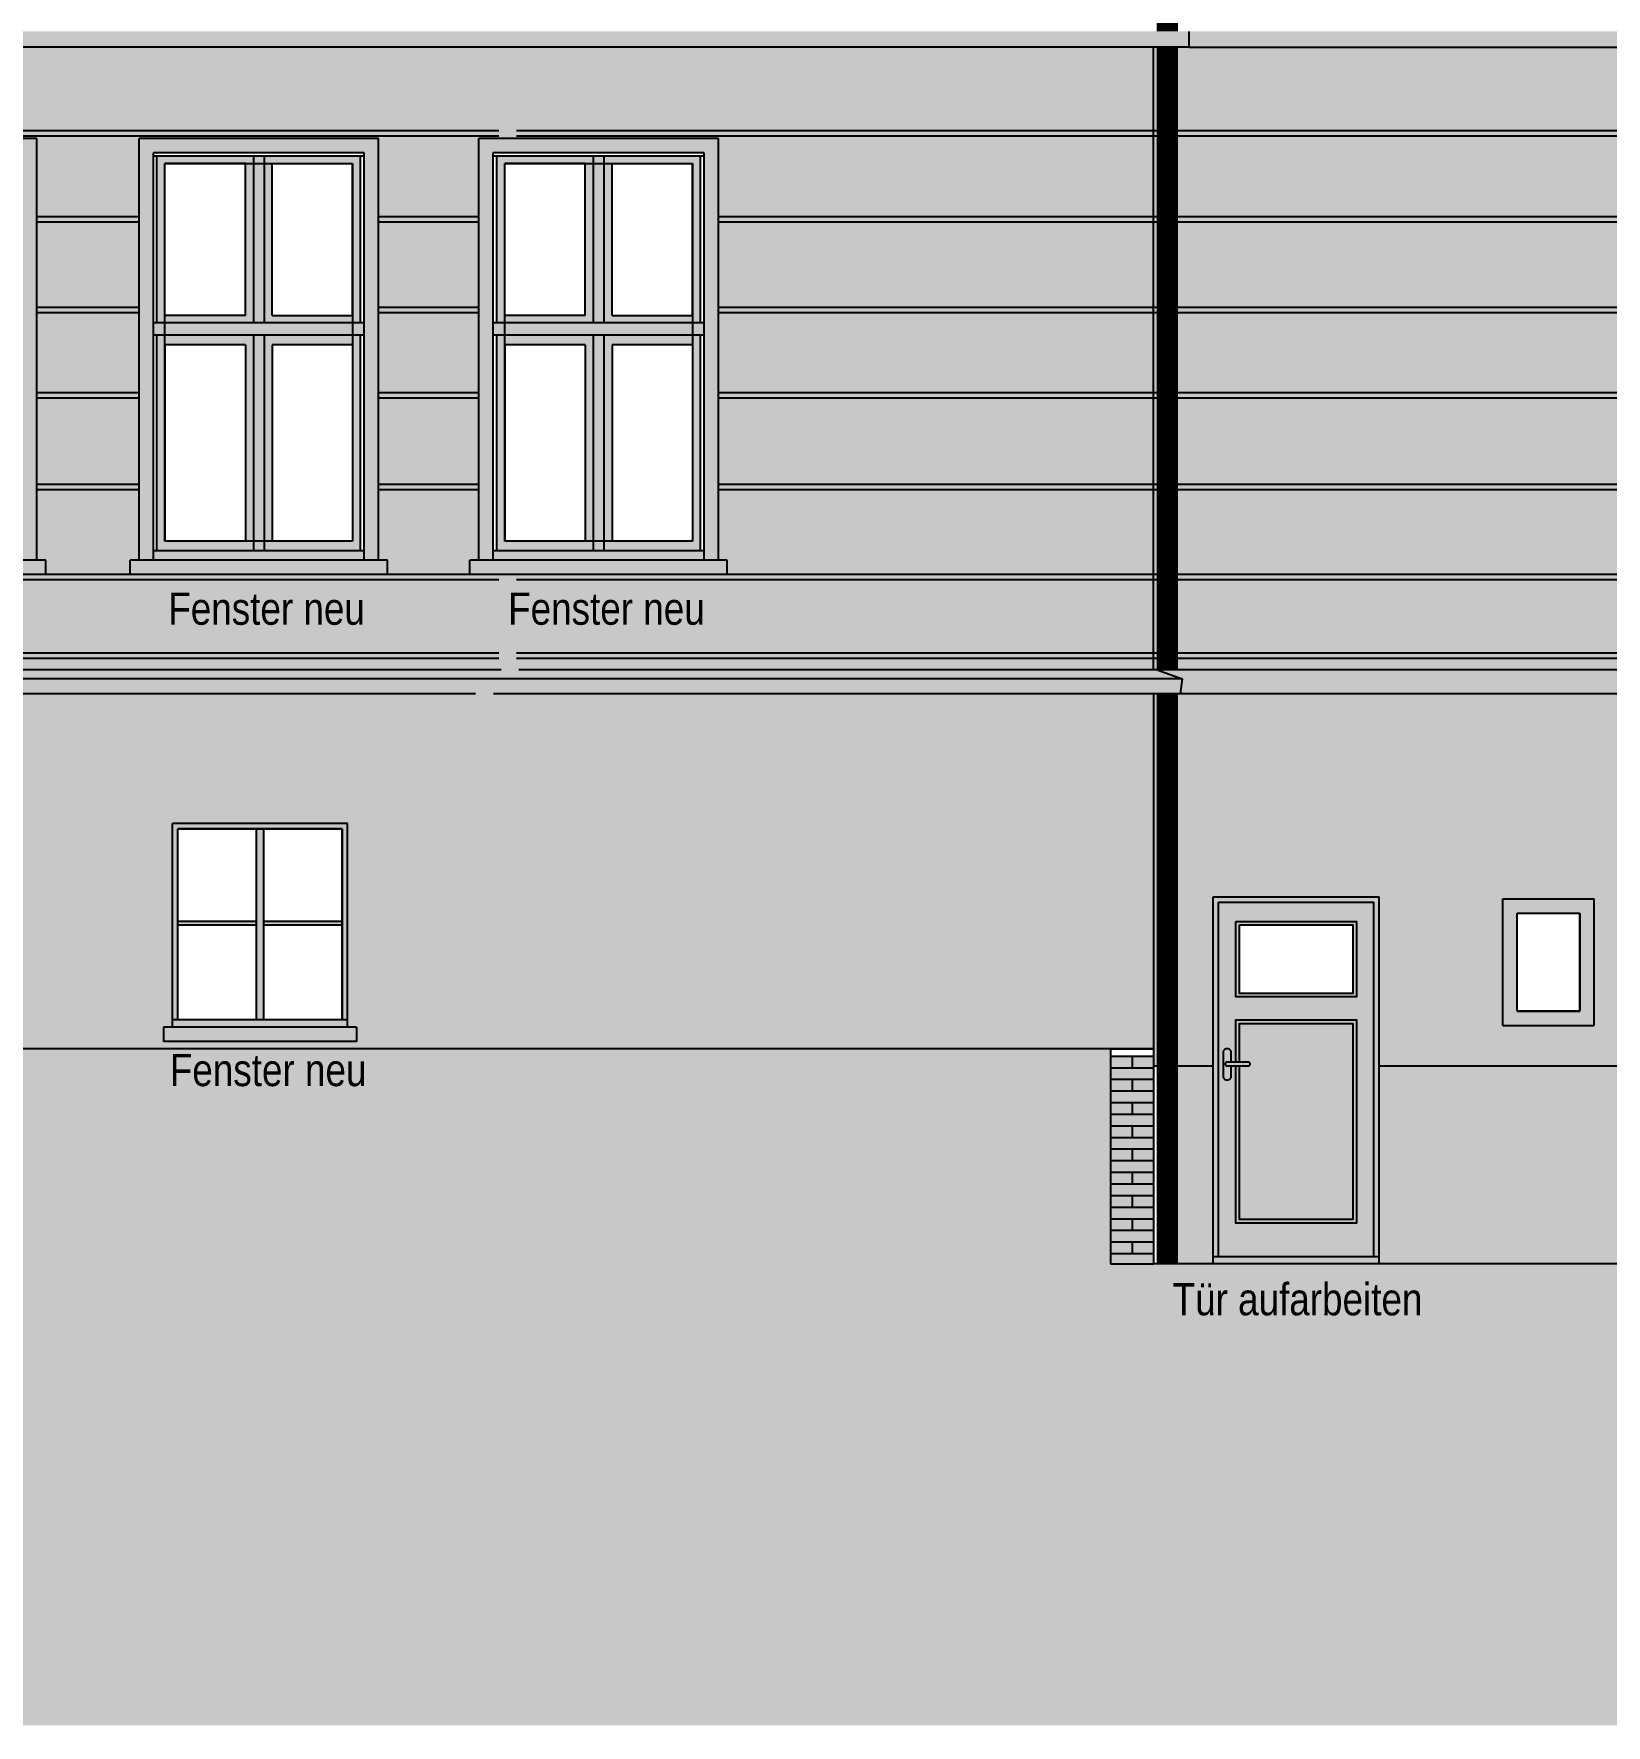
# Model space of a CAD drawing. Header units: metres. Extents: x 11 to 190, y 38 to 70.
# Drawn here: x 104.12 to 112.92, y 37.58 to 47.04 of the extents above; entities that cross this region are included whole.
import ezdxf
from ezdxf.enums import TextEntityAlignment as Align

# ---------------------------------------------------------------- set-up
doc = ezdxf.new("R2010")
doc.units = ezdxf.units.M
doc.header["$LTSCALE"] = 0.01
doc.header["$XCLIPFRAME"] = 2
doc.linetypes.add('AUSGEZOGEN', pattern=[1000, 1000, 0])
for name, color, linetype in [('A_ansicht', 9, 'CONTINUOUS'), ('A_Fensterrahmen', 1, 'CONTINUOUS'), ('A_Glasbild', 7, 'CONTINUOUS'), ('A_regenrinne', 252, 'CONTINUOUS'), ('A_Schraff_Fensterrahmen', 255, 'CONTINUOUS'), ('A_Schraff_gelände', 251, 'CONTINUOUS'), ('A_Schraff_Gewaende', 23, 'CONTINUOUS'), ('A_Schraff_Paneel', 14, 'CONTINUOUS'), ('A_Schraff_Sims', 17, 'CONTINUOUS'), ('A_schraff_tuer', 117, 'CONTINUOUS'), ('A_TEXT', 2, 'CONTINUOUS'), ('FASSADE', 7, 'AUSGEZOGEN'), ('FASSADE_STRUKTUR', 8, 'AUSGEZOGEN')]:
    doc.layers.add(name, color=color, linetype=linetype)
doc.styles.add('arial-n', font='ARIALN.TTF')
picture_1 = doc.add_image_def('image1.jpg', size_in_pixel=(60, 84))

msp = doc.modelspace()

# ---------------------------------------------------------------- hatches: boundary and pattern name
at = {"layer": 'A_Schraff_Fensterrahmen'}
h = msp.add_hatch(color=256, dxfattribs=at)
h.paths.add_polyline_path([(105.3516, 46.3588), (104.8116, 46.3588), (104.8116, 45.4269), (105.3516, 45.4269)])
h.paths.add_polyline_path([(105.3066, 46.3178), (105.3066, 45.4678), (104.8566, 45.4678), (104.8566, 46.3178)], flags=16)
h.paths.add_polyline_path([(105.9516, 46.3588), (105.4116, 46.3588), (105.4116, 45.4269), (105.9516, 45.4269)])
h.paths.add_polyline_path([(105.9066, 46.3178), (105.9066, 45.4678), (105.4566, 45.4678), (105.4566, 46.3178)], flags=16)
h.paths.add_polyline_path([(105.3516, 45.3568), (104.8116, 45.3568), (104.8116, 44.1514), (105.3516, 44.1514)])
h.paths.add_polyline_path([(105.3066, 45.3041), (105.3066, 44.2041), (104.8566, 44.2041), (104.8566, 45.3041)], flags=16)
h.paths.add_polyline_path([(105.9516, 45.3568), (105.4116, 45.3568), (105.4116, 44.1514), (105.9516, 44.1514)])
h.paths.add_polyline_path([(105.9066, 45.3041), (105.9066, 44.2041), (105.4566, 44.2041), (105.4566, 45.3041)], flags=16)
h = msp.add_hatch(color=256, dxfattribs=at)
h.paths.add_polyline_path([(105.4116, 46.3588), (105.3516, 46.3588), (105.3516, 45.4269), (105.4116, 45.4269)])
h.paths.add_polyline_path([(105.4116, 45.3568), (105.3516, 45.3568), (105.3516, 44.1514), (105.4116, 44.1514)])
h = msp.add_hatch(color=256, dxfattribs=at)
h.paths.add_polyline_path([(107.2537, 46.3588), (106.7137, 46.3588), (106.7137, 45.4268), (107.2537, 45.4268)])
h.paths.add_polyline_path([(107.2087, 46.3178), (107.2087, 45.4678), (106.7587, 45.4678), (106.7587, 46.3178)], flags=16)
h.paths.add_polyline_path([(107.8537, 46.3588), (107.3137, 46.3588), (107.3137, 45.4268), (107.8537, 45.4268)])
h.paths.add_polyline_path([(107.8087, 46.3178), (107.8087, 45.4678), (107.3587, 45.4678), (107.3587, 46.3178)], flags=16)
h.paths.add_polyline_path([(107.2537, 45.3568), (106.7137, 45.3568), (106.7137, 44.1514), (107.2537, 44.1514)])
h.paths.add_polyline_path([(107.2087, 45.3041), (107.2087, 44.2041), (106.7587, 44.2041), (106.7587, 45.3041)], flags=16)
h.paths.add_polyline_path([(107.8537, 45.3568), (107.3137, 45.3568), (107.3137, 44.1514), (107.8537, 44.1514)])
h.paths.add_polyline_path([(107.8087, 45.3041), (107.8087, 44.2041), (107.3587, 44.2041), (107.3587, 45.3041)], flags=16)
h = msp.add_hatch(color=256, dxfattribs=at)
h.paths.add_polyline_path([(107.3137, 46.3588), (107.2537, 46.3588), (107.2537, 45.4268), (107.3137, 45.4268)])
h.paths.add_polyline_path([(107.3137, 45.3568), (107.2537, 45.3568), (107.2537, 44.1514), (107.3137, 44.1514)])
h = msp.add_hatch(color=256, dxfattribs=at)
h.paths.add_polyline_path([(105.9716, 44.1514), (104.7916, 44.1514), (104.7916, 44.0988), (105.9716, 44.0988)])
h.paths.add_polyline_path([(105.9716, 45.4269), (104.7916, 45.4269), (104.7916, 45.3568), (105.9716, 45.3568)])
h = msp.add_hatch(color=256, dxfattribs=at)
h.paths.add_polyline_path([(107.8737, 44.1514), (106.6937, 44.1514), (106.6937, 44.0988), (107.8737, 44.0988)])
h.paths.add_polyline_path([(107.8737, 45.4268), (106.6937, 45.4268), (106.6937, 45.3568), (107.8737, 45.3568)])
h = msp.add_hatch(color=256, dxfattribs=at)
h.paths.add_polyline_path([(105.4079, 42.5958), (105.3679, 42.5958), (105.3679, 41.5258), (105.4079, 41.5258)], flags=17)
h.paths.add_polyline_path([(105.8779, 42.6258), (104.8979, 42.6258), (104.8979, 41.5258), (104.9279, 41.5258), (104.9279, 42.5958), (105.8479, 42.5958), (105.8479, 41.5258), (105.8779, 41.5258)])
h.paths.add_polyline_path([(105.8779, 41.5258), (104.8979, 41.5258), (104.8979, 41.4858), (105.8779, 41.4858)])
h = msp.add_hatch(color=256, dxfattribs=at)
h.paths.add_polyline_path([(112.8547, 42.204), (112.3448, 42.204), (112.3448, 41.494), (112.8547, 41.494)])
h.paths.add_polyline_path([(112.7747, 42.124), (112.7747, 41.574), (112.4248, 41.574), (112.4248, 42.124)], flags=16)
h = msp.add_hatch(color=256, dxfattribs=at)
h.paths.add_polyline_path([(105.8479, 42.0758), (105.4079, 42.0758), (105.4079, 42.0558), (105.8479, 42.0558)])
h.paths.add_polyline_path([(105.3679, 42.0758), (104.9279, 42.0758), (104.9279, 42.0558), (105.3679, 42.0558)])
at = {"layer": 'A_Schraff_gelände'}
msp.add_hatch(color=256, dxfattribs=at).paths.add_polyline_path([(11.3282, 41.598), (11.3282, 37.5789), (154.2308, 37.5789), (154.2216, 40.16), (110.1494, 40.16), (110.1494, 41.3633), (91.5663, 41.3633), (88.0786, 41.3633), (81.6712, 41.4133), (71.368, 41.4147), (60.93, 41.416), (60.93, 41.5372), (60.58, 41.5372), (60.58, 41.6622), (55.0967, 41.6622), (55.0967, 41.598), (46.9467, 41.598)])
at = {"layer": 'A_Schraff_Gewaende'}
h = msp.add_hatch(color=256, dxfattribs=at)
h.paths.add_polyline_path([(104.1399, 46.4588), (102.7999, 46.4588), (102.7999, 44.0988), (102.8799, 44.0988), (102.8799, 46.3788), (104.0599, 46.3788), (104.0599, 44.0988), (104.1399, 44.0988)])
h.paths.add_polyline_path([(104.1899, 44.0988), (104.1399, 44.0988), (102.7499, 44.0988), (102.7499, 44.0188), (104.1899, 44.0188)])
h = msp.add_hatch(color=256, dxfattribs=at)
h.paths.add_polyline_path([(106.0516, 46.4588), (104.7116, 46.4588), (104.7116, 44.0988), (104.7916, 44.0988), (104.7916, 46.3788), (105.9716, 46.3788), (105.9716, 44.0988), (106.0516, 44.0988)])
h.paths.add_polyline_path([(106.1016, 44.0988), (106.0516, 44.0988), (104.6616, 44.0988), (104.6616, 44.0188), (106.1016, 44.0188)])
h = msp.add_hatch(color=256, dxfattribs=at)
h.paths.add_polyline_path([(107.9537, 46.4588), (106.6137, 46.4588), (106.6137, 44.0988), (106.6937, 44.0988), (106.6937, 46.3788), (107.8737, 46.3788), (107.8737, 44.0988), (107.9537, 44.0988)])
h.paths.add_polyline_path([(108.0037, 44.0988), (107.9537, 44.0988), (106.5637, 44.0988), (106.5637, 44.0188), (108.0037, 44.0188)])
msp.add_hatch(color=256, dxfattribs=at).paths.add_polyline_path([(105.9279, 41.4858), (105.8779, 41.4858), (104.8479, 41.4858), (104.8479, 41.4058), (105.9279, 41.4058)])
h = msp.add_hatch(color=256, dxfattribs=at)
h.paths.add_polyline_path([(116.8374, 40.16), (116.8374, 41.2662), (111.653, 41.2662), (111.653, 40.16)])
h.paths.add_polyline_path([(110.4668, 40.16), (110.723, 40.16), (110.723, 41.2662), (110.4668, 41.2662)])
at = {"layer": 'A_Schraff_Paneel'}
h = msp.add_hatch(color=256, dxfattribs=at)
h.paths.add_polyline_path([(59.2, 46.9703), (59.2, 43.4844), (110.3894, 43.4844), (116.8374, 43.4842), (116.8374, 46.9701)])
h.paths.add_polyline_path([(106.5637, 44.0188), (106.5637, 44.0988), (106.6137, 44.0988), (106.6137, 46.4588), (107.9537, 46.4588), (107.9537, 44.0988), (108.0037, 44.0988), (108.0037, 44.0188)], flags=16)
h.paths.add_polyline_path([(104.6616, 44.0188), (104.6616, 44.0988), (104.7116, 44.0988), (104.7116, 46.4588), (106.0516, 46.4588), (106.0516, 44.0988), (106.1016, 44.0988), (106.1016, 44.0188)], flags=16)
h.paths.add_polyline_path([(102.7499, 44.0188), (102.7499, 44.0988), (102.7999, 44.0988), (102.7999, 46.4588), (104.1399, 46.4588), (104.1399, 44.0988), (104.1899, 44.0988), (104.1899, 44.0188)], flags=16)
h.paths.add_polyline_path([(100.89, 44.0188), (100.89, 44.0988), (100.94, 44.0988), (100.94, 46.4588), (102.28, 46.4588), (102.28, 44.0988), (102.33, 44.0988), (102.33, 44.0188)], flags=16)
h.paths.add_polyline_path([(99.0201, 44.0188), (99.0201, 44.0988), (99.0701, 44.0988), (99.0701, 46.4588), (100.4101, 46.4588), (100.4101, 44.0988), (100.4601, 44.0988), (100.4601, 44.0188)], flags=16)
h.paths.add_polyline_path([(97.1502, 44.0187), (97.1502, 44.0987), (97.2002, 44.0987), (97.2002, 46.4587), (98.5402, 46.4587), (98.5402, 44.0987), (98.5902, 44.0987), (98.5902, 44.0187)], flags=16)
h.paths.add_polyline_path([(95.3004, 44.0187), (95.3004, 44.0987), (95.3504, 44.0987), (95.3504, 46.4587), (96.6904, 46.4587), (96.6904, 44.0987), (96.7404, 44.0987), (96.7404, 44.0187)], flags=16)
h.paths.add_polyline_path([(93.4405, 44.0187), (93.4405, 44.0987), (93.4905, 44.0987), (93.4905, 46.4587), (94.8305, 46.4587), (94.8305, 44.0987), (94.8805, 44.0987), (94.8805, 44.0187)], flags=16)
h.paths.add_polyline_path([(91.5592, 44.0187), (91.5592, 44.0987), (91.6092, 44.0987), (91.6092, 46.4587), (92.9492, 46.4587), (92.9492, 44.0987), (92.9992, 44.0987), (92.9992, 44.0187)], flags=16)
h.paths.add_polyline_path([(89.6843, 44.0187), (89.6843, 44.0987), (89.7343, 44.0987), (89.7343, 46.4587), (91.0743, 46.4587), (91.0743, 44.0987), (91.1243, 44.0987), (91.1243, 44.0187)], flags=16)
h.paths.add_polyline_path([(87.8194, 44.0187), (87.8194, 44.0987), (87.8694, 44.0987), (87.8694, 46.4587), (89.2094, 46.4587), (89.2094, 44.0987), (89.2594, 44.0987), (89.2594, 44.0187)], flags=16)
h.paths.add_polyline_path([(85.9495, 44.0187), (85.9495, 44.0987), (85.9995, 44.0987), (85.9995, 46.4587), (87.3395, 46.4587), (87.3395, 44.0987), (87.3895, 44.0987), (87.3895, 44.0187)], flags=16)
h.paths.add_polyline_path([(84.0099, 44.0188), (84.0099, 44.0988), (84.0599, 44.0988), (84.0599, 46.4588), (85.3999, 46.4588), (85.3999, 44.0988), (85.4499, 44.0988), (85.4499, 44.0188)], flags=16)
h.paths.add_polyline_path([(82.1898, 44.0187), (82.1898, 44.0987), (82.2398, 44.0987), (82.2398, 46.4587), (83.5798, 46.4587), (83.5798, 44.0987), (83.6298, 44.0987), (83.6298, 44.0187)], flags=16)
h.paths.add_polyline_path([(80.3499, 44.0187), (80.3499, 44.0987), (80.3999, 44.0987), (80.3999, 46.4587), (81.7399, 46.4587), (81.7399, 44.0987), (81.7899, 44.0987), (81.7899, 44.0187)], flags=16)
h.paths.add_polyline_path([(78.48, 44.0187), (78.48, 44.0987), (78.53, 44.0987), (78.53, 46.4587), (79.87, 46.4587), (79.87, 44.0987), (79.92, 44.0987), (79.92, 44.0187)], flags=16)
h.paths.add_polyline_path([(76.6301, 44.0187), (76.6301, 44.0987), (76.6801, 44.0987), (76.6801, 46.4587), (78.0201, 46.4587), (78.0201, 44.0987), (78.0701, 44.0987), (78.0701, 44.0187)], flags=16)
h.paths.add_polyline_path([(74.7702, 44.0187), (74.7702, 44.0987), (74.8202, 44.0987), (74.8202, 46.4587), (76.1602, 46.4587), (76.1602, 44.0987), (76.2102, 44.0987), (76.2102, 44.0187)], flags=16)
h.paths.add_polyline_path([(72.8904, 44.0187), (72.8904, 44.0987), (72.9404, 44.0987), (72.9404, 46.4587), (74.2804, 46.4587), (74.2804, 44.0987), (74.3304, 44.0987), (74.3304, 44.0187)], flags=16)
h.paths.add_polyline_path([(71.0105, 44.0187), (71.0105, 44.0987), (71.0605, 44.0987), (71.0605, 46.4587), (72.4005, 46.4587), (72.4005, 44.0987), (72.4505, 44.0987), (72.4505, 44.0187)], flags=16)
h.paths.add_polyline_path([(69.1053, 44.0187), (69.1053, 44.0987), (69.1553, 44.0987), (69.1553, 46.4587), (70.4953, 46.4587), (70.4953, 44.0987), (70.5453, 44.0987), (70.5453, 44.0187)], flags=16)
h.paths.add_polyline_path([(67.3304, 44.0187), (67.3304, 44.0987), (67.3804, 44.0987), (67.3804, 46.4587), (68.7204, 46.4587), (68.7204, 44.0987), (68.7704, 44.0987), (68.7704, 44.0187)], flags=16)
h.paths.add_polyline_path([(65.3755, 44.0187), (65.3755, 44.0987), (65.4255, 44.0987), (65.4255, 46.4587), (66.7655, 46.4587), (66.7655, 44.0987), (66.8155, 44.0987), (66.8155, 44.0187)], flags=16)
h.paths.add_polyline_path([(63.5906, 44.0187), (63.5906, 44.0987), (63.6406, 44.0987), (63.6406, 46.4587), (64.9806, 46.4587), (64.9806, 44.0987), (65.0306, 44.0987), (65.0306, 44.0187)], flags=16)
h.paths.add_polyline_path([(61.6463, 44.0187), (61.6463, 44.0987), (61.6963, 44.0987), (61.6963, 46.4587), (63.0363, 46.4587), (63.0363, 44.0987), (63.0863, 44.0987), (63.0863, 44.0187)], flags=16)
h = msp.add_hatch(color=256, dxfattribs=at)
h.paths.add_polyline_path([(59.2, 43.3486), (59.2, 41.6622), (60.58, 41.6622), (60.58, 41.5372), (60.93, 41.5372), (60.93, 41.416), (61.978, 41.4141), (61.978, 42.6258), (62.898, 42.6258), (62.898, 41.4158), (63.858, 41.4156), (63.858, 42.6257), (64.778, 42.6257), (64.778, 41.4141), (65.738, 41.4154), (65.738, 42.6256), (66.658, 42.6256), (66.658, 41.4144), (67.603, 41.4145), (67.603, 42.6255), (68.523, 42.6255), (68.523, 41.4145), (69.473, 41.4148), (69.473, 42.6253), (70.393, 42.6253), (70.393, 41.4146), (71.303, 41.4145), (71.303, 42.6252), (72.223, 42.6252), (72.223, 41.4144), (73.163, 41.4142), (73.163, 42.6251), (74.083, 42.6251), (74.083, 41.4141), (75.053, 41.4142), (75.053, 42.625), (75.973, 42.605), (75.973, 41.4141), (76.908, 41.4141), (76.908, 42.6248), (77.828, 42.6248), (77.828, 41.4141), (78.798, 41.4141), (78.798, 42.6247), (79.718, 42.6247), (79.718, 41.4141), (80.7362, 41.4141), (80.7362, 42.2522), (81.7212, 42.2522), (81.7212, 41.4126), (82.4281, 41.4074), (82.4281, 41.4858), (82.4781, 41.4858), (82.4781, 42.6258), (83.4581, 42.6258), (83.4581, 41.4858), (83.5082, 41.4858), (83.5082, 41.4058), (83.5081, 41.399), (88.0786, 41.3633), (91.6729, 41.3633), (91.6729, 42.4922), (92.7829, 42.4922), (92.7829, 41.3633), (110.3894, 41.3633), (110.3894, 43.3502)])
h.paths.add_polyline_path([(84.2888, 42.6258), (84.2888, 41.4858), (84.2388, 41.4858), (84.2388, 41.4058), (85.3189, 41.4058), (85.3189, 41.4858), (85.2689, 41.4858), (85.2689, 42.6258)], flags=16)
h.paths.add_polyline_path([(86.1274, 42.6258), (86.1274, 41.4858), (86.0774, 41.4858), (86.0774, 41.4058), (87.1575, 41.4058), (87.1575, 41.4858), (87.1075, 41.4858), (87.1075, 42.6258)], flags=16)
h.paths.add_polyline_path([(88.4953, 42.6258), (88.4953, 41.4858), (88.4453, 41.4858), (88.4453, 41.4058), (89.5253, 41.4058), (89.5253, 41.4858), (89.4753, 41.4858), (89.4753, 42.6258)], flags=16)
h.paths.add_polyline_path([(89.9996, 42.6258), (89.9996, 41.4858), (89.9496, 41.4858), (89.9496, 41.4058), (91.0296, 41.4058), (91.0296, 41.4858), (90.9796, 41.4858), (90.9796, 42.6258)], flags=16)
h.paths.add_polyline_path([(93.7046, 42.6258), (93.7046, 41.4858), (93.6546, 41.4858), (93.6546, 41.4058), (94.7346, 41.4058), (94.7346, 41.4858), (94.6846, 41.4858), (94.6846, 42.6258)], flags=16)
h.paths.add_polyline_path([(95.5679, 42.6258), (95.5679, 41.4858), (95.5179, 41.4858), (95.5179, 41.4058), (96.5979, 41.4058), (96.5979, 41.4858), (96.5479, 41.4858), (96.5479, 42.6258)], flags=16)
h.paths.add_polyline_path([(97.4375, 42.6258), (97.4375, 41.4858), (97.3875, 41.4858), (97.3875, 41.4058), (98.4675, 41.4058), (98.4675, 41.4858), (98.4175, 41.4858), (98.4175, 42.6258)], flags=16)
h.paths.add_polyline_path([(99.3197, 42.6258), (99.3197, 41.4858), (99.2697, 41.4858), (99.2697, 41.4058), (100.3498, 41.4058), (100.3498, 41.4858), (100.3029, 41.4858), (100.3029, 42.6258)], flags=16)
h.paths.add_polyline_path([(101.1679, 42.6258), (101.1679, 41.4858), (101.1179, 41.4858), (101.1179, 41.4058), (102.1979, 41.4058), (102.1979, 41.4858), (102.1479, 41.4858), (102.1479, 42.6258)], flags=16)
h.paths.add_polyline_path([(103.0329, 42.6258), (103.0329, 41.4858), (102.9829, 41.4858), (102.9829, 41.4058), (104.0629, 41.4058), (104.0629, 41.4858), (104.0129, 41.4858), (104.0129, 42.6258)], flags=16)
h.paths.add_polyline_path([(104.8979, 42.6258), (104.8979, 41.4858), (104.8479, 41.4858), (104.8479, 41.4058), (105.9279, 41.4058), (105.9279, 41.4858), (105.8779, 41.4858), (105.8779, 42.6258)], flags=16)
h = msp.add_hatch(color=256, dxfattribs=at)
h.paths.add_polyline_path([(110.3894, 43.3502), (110.3894, 41.2662), (110.723, 41.2662), (110.723, 42.214), (111.653, 42.214), (111.653, 41.2662), (116.8374, 41.2662), (116.8374, 43.3502)])
h.paths.add_polyline_path([(112.3448, 42.204), (112.8547, 42.204), (112.8547, 41.494), (112.3448, 41.494)], flags=16)
at = {"layer": 'A_Schraff_Sims'}
for color, points in [(256, [(116.6624, 46.9704), (116.6429, 47.0578), (59.001, 47.0578), (59.001, 46.9703)]), (256, [(59.18, 43.4844), (59.04, 43.4344), (59.051, 43.3502), (130.1924, 43.3502), (130.2034, 43.4342), (130.0524, 43.4842)]), (245, [(110.1494, 41.3233), (110.1494, 40.16), (110.3894, 40.16), (110.3894, 41.3233)])]:
    msp.add_hatch(color=color, dxfattribs=at).paths.add_polyline_path(points)
at = {"layer": 'A_schraff_tuer'}
h = msp.add_hatch(color=256, dxfattribs=at)
h.paths.add_polyline_path([(111.653, 42.214), (110.723, 42.214), (110.723, 40.2), (110.753, 40.2), (110.753, 42.184), (111.623, 42.184), (111.623, 40.2), (111.653, 40.2)])
h.paths.add_polyline_path([(111.653, 40.2), (110.723, 40.2), (110.723, 40.16), (111.653, 40.16)])
h = msp.add_hatch(color=256, dxfattribs=at)
h.paths.add_polyline_path([(111.623, 42.184), (110.753, 42.184), (110.753, 41.9272), (110.8506, 41.9272), (110.8506, 42.077), (111.5254, 42.077), (111.5254, 41.9272), (111.623, 41.9272)])
h.paths.add_polyline_path([(111.623, 41.9272), (111.5254, 41.9272), (111.5254, 41.6543), (110.8506, 41.6543), (110.8506, 41.9272), (110.753, 41.9272), (110.753, 40.8688), (110.8506, 40.8688), (110.8506, 41.2681), (110.8222, 41.2681), (110.8222, 41.202, -0.593886), (110.7801, 41.202), (110.7801, 41.2681), (110.7801, 41.352, -0.593886), (110.8222, 41.352), (110.8222, 41.29), (110.8506, 41.29), (110.8506, 41.3678), (110.8506, 41.5262), (111.5254, 41.5262), (111.5254, 40.8688), (111.623, 40.8688)])
h.paths.add_polyline_path([(111.623, 40.8688), (111.5254, 40.8688), (111.5254, 40.3888), (110.8506, 40.3888), (110.8506, 40.8688), (110.753, 40.8688), (110.753, 40.2), (111.623, 40.2)])
h = msp.add_hatch(color=256, dxfattribs=at)
h.paths.add_polyline_path([(111.5254, 42.077), (110.8506, 42.077), (110.8506, 41.9272), (110.8706, 41.9272), (110.8706, 42.057), (111.5054, 42.057), (111.5054, 41.9272), (111.5254, 41.9272)])
h.paths.add_polyline_path([(111.5254, 41.9272), (111.5054, 41.9272), (111.5054, 41.6743), (110.8706, 41.6743), (110.8706, 41.9272), (110.8506, 41.9272), (110.8506, 41.6543), (111.5254, 41.6543)])
h = msp.add_hatch(color=256, dxfattribs=at)
h.paths.add_polyline_path([(111.5254, 41.5262), (110.8506, 41.5262), (110.8506, 41.3678), (110.8506, 41.29), (110.8706, 41.29), (110.8706, 41.3678), (110.8706, 41.5062), (111.5054, 41.5062), (111.5054, 40.8688), (111.5254, 40.8688)])
h.paths.add_polyline_path([(111.5254, 40.8688), (111.5054, 40.8688), (111.5054, 40.4088), (110.8706, 40.4088), (110.8706, 40.8688), (110.8506, 40.8688), (110.8506, 40.3888), (111.5254, 40.3888)])
h.paths.add_polyline_path([(110.8706, 41.2681), (110.8506, 41.2681), (110.8506, 40.8688), (110.8706, 40.8688)], flags=17)
h = msp.add_hatch(color=256, dxfattribs=at)
h.paths.add_polyline_path([(111.5054, 41.5062), (110.8706, 41.5062), (110.8706, 41.3678), (110.8706, 41.29), (110.9179, 41.29, -1.141537), (110.9179, 41.2681), (110.8706, 41.2681), (110.8706, 40.8688), (111.5054, 40.8688)])
h.paths.add_polyline_path([(111.5054, 40.8688), (110.8706, 40.8688), (110.8706, 40.4088), (111.5054, 40.4088)])
h = msp.add_hatch(color=251, dxfattribs=at)
h.paths.add_polyline_path([(110.8222, 41.2681), (110.8032, 41.2681, -1.141537), (110.8032, 41.29), (110.8222, 41.29), (110.8222, 41.352, 0.593886), (110.7801, 41.352), (110.7801, 41.2681), (110.7801, 41.202, 0.593886), (110.8222, 41.202)])
h.paths.add_polyline_path([(110.9179, 41.29), (110.8032, 41.29, 1.141537), (110.8032, 41.2681), (110.9179, 41.2681, 1.141537)])

# ---------------------------------------------------------------- linework, layer by layer
at = {"layer": 'A_ansicht', "color": 3}
for p, q in [((110.753, 42.184), (111.623, 42.184)), ((110.753, 40.2), (110.753, 42.184)), ((111.623, 40.2), (111.623, 42.184)), ((111.653, 40.2), (110.723, 40.2))]:
    msp.add_line(p, q, dxfattribs=at)
at = {"layer": 'A_ansicht', "color": 1}
for p, q in [((110.2694, 41.3233), (110.2694, 41.2583)), ((110.1494, 41.2583), (110.3894, 41.2583)), ((110.1494, 41.1933), (110.3894, 41.1933)), ((110.1494, 41.1283), (110.3894, 41.1283)), ((110.1494, 41.0633), (110.3894, 41.0633)), ((110.1494, 40.9983), (110.3894, 40.9983)), ((110.1494, 40.9333), (110.3894, 40.9333)), ((110.1494, 40.8683), (110.3894, 40.8683)), ((110.1494, 40.8033), (110.3894, 40.8033)), ((110.1494, 40.7383), (110.3894, 40.7383)), ((110.1494, 40.7383), (110.3894, 40.7383)), ((110.1494, 40.6733), (110.3894, 40.6733)), ((110.1494, 40.6083), (110.3894, 40.6083)), ((110.1494, 40.5433), (110.3894, 40.5433)), ((110.1494, 40.4783), (110.3894, 40.4783)), ((110.1494, 40.4133), (110.3894, 40.4133)), ((110.1494, 40.3483), (110.3894, 40.3483)), ((110.1494, 40.2833), (110.3894, 40.2833)), ((110.1494, 40.2183), (110.3894, 40.2183))]:
    msp.add_line(p, q, dxfattribs=at)
at = {"layer": 'A_ansicht', "color": 3}
for points in [[(110.8506, 42.077), (111.5254, 42.077), (111.5254, 41.6543), (110.8506, 41.6543)], [(110.8706, 42.057), (111.5054, 42.057), (111.5054, 41.6743), (110.8706, 41.6743)]]:
    msp.add_lwpolyline(points, close=True, dxfattribs=at)
for points in [[(110.8506, 41.3678), (110.8506, 41.5262), (111.5254, 41.5262), (111.5254, 40.3888), (110.8506, 40.3888), (110.8506, 41.2681)], [(110.8706, 41.3678), (110.8706, 41.5062), (111.5054, 41.5062), (111.5054, 40.4088), (110.8706, 40.4088), (110.8706, 41.2681)], [(110.8506, 41.29), (110.8506, 41.3678)], [(110.8706, 41.29), (110.8706, 41.3678)], [(110.7801, 41.2681), (110.7801, 41.352)], [(110.9179, 41.29), (110.8032, 41.29)], [(110.8222, 41.352), (110.8222, 41.29)], [(110.7801, 41.202), (110.7801, 41.2681)], [(110.8032, 41.2681), (110.9179, 41.2681)], [(110.8222, 41.2681), (110.8222, 41.202)]]:
    msp.add_lwpolyline(points, dxfattribs=at)
at = {"layer": 'A_Fensterrahmen'}
for p, q in [((105.9716, 46.3588), (104.7916, 46.3588)), ((104.8116, 45.4269), (104.8116, 46.3588)), ((104.8566, 45.4678), (104.8566, 46.3178)), ((105.3066, 46.3178), (104.8566, 46.3178)), ((105.3066, 45.4678), (105.3066, 46.3178)), ((105.3516, 46.3588), (105.3516, 45.4269)), ((105.4116, 46.3588), (105.4116, 45.4269)), ((105.4566, 45.4678), (105.4566, 46.3178)), ((105.4566, 46.3178), (105.9066, 46.3178)), ((105.9066, 45.4678), (105.9066, 46.3178)), ((105.9516, 45.4269), (105.9516, 46.3588)), ((107.8737, 46.3588), (106.6937, 46.3588)), ((106.7137, 45.4268), (106.7137, 46.3588)), ((107.2087, 46.3178), (106.7587, 46.3178)), ((106.7587, 45.4678), (106.7587, 46.3178)), ((107.2087, 45.4678), (107.2087, 46.3178)), ((107.2537, 46.3588), (107.2537, 45.4268)), ((107.3137, 46.3588), (107.3137, 45.4268)), ((107.3587, 45.4678), (107.3587, 46.3178)), ((107.3587, 46.3178), (107.8087, 46.3178)), ((107.8087, 45.4678), (107.8087, 46.3178)), ((107.8537, 45.4268), (107.8537, 46.3588)), ((105.3066, 45.4678), (104.8566, 45.4678)), ((105.4566, 45.4678), (105.9066, 45.4678)), ((107.2087, 45.4678), (106.7587, 45.4678)), ((107.3587, 45.4678), (107.8087, 45.4678)), ((105.9716, 45.4269), (104.7916, 45.4269)), ((105.9716, 45.3568), (104.7916, 45.3568)), ((104.8116, 44.1514), (104.8116, 45.3568)), ((105.3516, 45.3568), (105.3516, 44.1514)), ((105.4116, 45.3568), (105.4116, 44.1514)), ((105.9516, 44.1514), (105.9516, 45.3568)), ((107.8737, 45.4268), (106.6937, 45.4268)), ((107.8737, 45.3568), (106.6937, 45.3568)), ((106.7137, 44.1514), (106.7137, 45.3568)), ((107.2537, 45.3568), (107.2537, 44.1514)), ((107.3137, 45.3568), (107.3137, 44.1514)), ((107.8537, 44.1514), (107.8537, 45.3568)), ((105.3066, 45.3041), (104.8566, 45.3041)), ((104.8566, 45.3041), (104.8566, 44.2041)), ((105.3066, 45.3041), (105.3066, 44.2041)), ((105.4566, 45.3041), (105.4566, 44.2041)), ((105.9066, 45.3041), (105.4566, 45.3041)), ((105.9066, 45.3041), (105.9066, 44.2041)), ((107.2087, 45.3041), (106.7587, 45.3041)), ((106.7587, 45.3041), (106.7587, 44.2041)), ((107.2087, 45.3041), (107.2087, 44.2041)), ((107.3587, 45.3041), (107.3587, 44.2041)), ((107.8087, 45.3041), (107.3587, 45.3041)), ((107.8087, 45.3041), (107.8087, 44.2041)), ((105.3066, 44.2041), (104.8566, 44.2041)), ((105.9066, 44.2041), (105.4566, 44.2041)), ((107.2087, 44.2041), (106.7587, 44.2041)), ((107.8087, 44.2041), (107.3587, 44.2041)), ((105.9716, 44.1514), (104.7916, 44.1514)), ((107.8737, 44.1514), (106.6937, 44.1514)), ((105.8479, 42.5958), (104.9279, 42.5958)), ((104.9279, 41.5258), (104.9279, 42.5958)), ((105.3679, 42.5958), (105.3679, 41.5258)), ((105.4079, 42.5958), (105.4079, 41.5258)), ((105.8479, 41.5258), (105.8479, 42.5958)), ((105.3679, 42.0758), (104.9279, 42.0758)), ((105.3679, 42.0558), (104.9279, 42.0558)), ((105.8479, 42.0758), (105.4079, 42.0758)), ((105.8479, 42.0558), (105.4079, 42.0558)), ((105.8779, 41.5258), (104.8979, 41.5258))]:
    msp.add_line(p, q, dxfattribs=at)
at = {"layer": 'A_regenrinne', "const_width": 0.12}
for points in [[(110.5913, 58.4659), (110.5913, 57.6425), (110.4669, 57.5235), (110.4669, 47.0578), (110.4669, 47.0578), (110.4669, 47.0578)], [(110.4668, 46.9703), (110.4668, 43.4844)], [(110.4668, 43.3486), (110.4668, 40.16)]]:
    msp.add_lwpolyline(points, dxfattribs=at)
at = {"layer": 'A_Schraff_Paneel'}
for p, q in [((110.2694, 41.3233), (110.2694, 41.2583)), ((110.2694, 41.1933), (110.2694, 41.1283)), ((110.2694, 41.0633), (110.2694, 40.9983)), ((110.2694, 40.9333), (110.2694, 40.8683)), ((110.2694, 40.8033), (110.2694, 40.7383)), ((110.2694, 40.6733), (110.2694, 40.6083)), ((110.2694, 40.5433), (110.2694, 40.4783)), ((110.2694, 40.4133), (110.2694, 40.3483)), ((110.2694, 40.2833), (110.2694, 40.2183))]:
    msp.add_line(p, q, dxfattribs=at)
at = {"layer": 'FASSADE'}
for p, q in [((110.5884, 46.9703), (110.5884, 47.058)), ((110.5884, 46.9703), (59.001, 46.9703)), ((110.3894, 43.4844), (110.3894, 46.9703)), ((110.5884, 46.9703), (116.6624, 46.9704)), ((104.1399, 46.4588), (102.7999, 46.4588)), ((104.1399, 44.0988), (104.1399, 46.4588)), ((104.7116, 44.0988), (104.7116, 46.4588)), ((106.0516, 46.4588), (104.7116, 46.4588)), ((106.0516, 44.0988), (106.0516, 46.4588)), ((107.9537, 46.4588), (106.6137, 46.4588)), ((106.6137, 44.0988), (106.6137, 46.4588)), ((107.9537, 44.0988), (107.9537, 46.4588)), ((104.7916, 44.0988), (104.7916, 46.3788)), ((105.9716, 46.3788), (104.7916, 46.3788)), ((105.9716, 44.0988), (105.9716, 46.3788)), ((107.8737, 46.3788), (106.6937, 46.3788)), ((106.6937, 44.0988), (106.6937, 46.3788)), ((107.8737, 44.0988), (107.8737, 46.3788)), ((104.1899, 44.0988), (102.7499, 44.0988)), ((104.1899, 44.0188), (102.7499, 44.0188)), ((104.1899, 44.0188), (104.1899, 44.0988)), ((106.1016, 44.0988), (104.6616, 44.0988)), ((104.6616, 44.0188), (104.6616, 44.0988)), ((106.1016, 44.0188), (104.6616, 44.0188)), ((106.1016, 44.0188), (106.1016, 44.0988)), ((108.0037, 44.0988), (106.5637, 44.0988)), ((106.5637, 44.0188), (106.5637, 44.0988)), ((108.0037, 44.0188), (106.5637, 44.0188)), ((108.0037, 44.0188), (108.0037, 44.0988)), ((116.8374, 43.4844), (59.18, 43.4844)), ((110.4094, 43.4844), (110.5494, 43.4344)), ((110.5494, 43.4344), (59.04, 43.4344)), ((110.5494, 43.4344), (110.5384, 43.3504)), ((116.6954, 43.3502), (59.051, 43.3502)), ((110.3894, 43.3502), (110.3894, 40.16)), ((105.8779, 42.6258), (104.8979, 42.6258)), ((104.8979, 41.4858), (104.8979, 42.6258)), ((105.8779, 41.4858), (105.8779, 42.6258)), ((110.723, 40.16), (110.723, 42.214)), ((110.723, 42.214), (111.653, 42.214)), ((111.653, 40.16), (111.653, 42.214)), ((112.3448, 42.204), (112.8547, 42.204)), ((112.3448, 41.494), (112.3448, 42.204)), ((112.4248, 42.124), (112.7747, 42.124)), ((112.4248, 41.574), (112.4248, 42.124)), ((112.7747, 41.574), (112.7747, 42.124)), ((112.8547, 41.494), (112.8547, 42.204)), ((112.4248, 41.574), (112.7747, 41.574)), ((105.9279, 41.4858), (104.8479, 41.4858)), ((104.8479, 41.4858), (104.8479, 41.4058)), ((105.9279, 41.4858), (105.9279, 41.4058)), ((112.3448, 41.494), (112.8547, 41.494)), ((110.3894, 41.3633), (88.0786, 41.3633)), ((105.9279, 41.4058), (104.8479, 41.4058)), ((110.1494, 41.3633), (110.1494, 40.16)), ((110.1494, 41.3633), (110.3894, 41.3633)), ((110.1494, 41.3233), (110.3894, 41.3233)), ((110.1494, 40.16), (110.3894, 40.16)), ((154.2216, 40.16), (110.3894, 40.16))]:
    msp.add_line(p, q, dxfattribs=at)
at = {"layer": 'FASSADE_STRUKTUR', "color": 2}
for p, q in [((116.8244, 46.5006), (59.2, 46.5006)), ((116.8244, 46.4706), (59.2, 46.4706)), ((104.7116, 46.0192), (104.1399, 46.0192)), ((106.6137, 46.0192), (106.0516, 46.0192)), ((116.8244, 46.0192), (107.9537, 46.0192)), ((104.7116, 45.9892), (104.1399, 45.9892)), ((106.6137, 45.9892), (106.0516, 45.9892)), ((116.8244, 45.9892), (107.9537, 45.9892)), ((104.7116, 45.5125), (104.1399, 45.5125)), ((104.7116, 45.4825), (104.1399, 45.4825)), ((106.6137, 45.5125), (106.0516, 45.5125)), ((106.6137, 45.4825), (106.0516, 45.4825)), ((116.8244, 45.5125), (107.9537, 45.5125)), ((116.8244, 45.4825), (107.9537, 45.4825)), ((104.7116, 45.0344), (104.1399, 45.0344)), ((104.7116, 45.0044), (104.1399, 45.0044)), ((106.6137, 45.0344), (106.0516, 45.0344)), ((106.6137, 45.0044), (106.0516, 45.0044)), ((116.8244, 45.0344), (107.9537, 45.0344)), ((116.8244, 45.0044), (107.9537, 45.0044)), ((104.7116, 44.5222), (104.1399, 44.5222)), ((104.7116, 44.4922), (104.1399, 44.4922)), ((106.6137, 44.5222), (106.0516, 44.5222)), ((106.6137, 44.4922), (106.0516, 44.4922)), ((116.8244, 44.5222), (107.9537, 44.5222)), ((116.8244, 44.4922), (107.9537, 44.4922)), ((116.8244, 44.0184), (59.2, 44.0184)), ((116.8244, 43.9884), (59.2, 43.9884)), ((116.8244, 43.579), (59.2, 43.579)), ((116.8244, 43.549), (59.2, 43.549))]:
    msp.add_line(p, q, dxfattribs=at)
at = {"layer": 'FASSADE_STRUKTUR'}
for p, q in [((110.723, 41.2662), (110.3894, 41.2662)), ((116.871, 41.2662), (111.653, 41.2662))]:
    msp.add_line(p, q, dxfattribs=at)
at = {"layer": 'FASSADE_STRUKTUR', "color": 1}
for centre, radius, start, end in [((110.8012, 41.3405), 0.024, 28.58907, 151.41093), ((110.8017, 41.279), 0.011, 82.4375, 277.5625), ((110.9194, 41.279), 0.011, 262.4375, 97.5625), ((110.8012, 41.2134), 0.024, 208.58907, 331.41093)]:
    msp.add_arc(centre, radius, start, end, dxfattribs=at)

# ---------------------------------------------------------------- texts
at = {"layer": 'A_TEXT', "linetype": 'Continuous', "style": 'arial-n'}
for s, p in [('Fenster neu', (105.4253, 43.6832)), ('Fenster neu', (107.3274, 43.6832)), ('Fenster neu', (105.434, 41.1013)), ('Tür aufarbeiten', (111.1951, 39.8187))]:
    msp.add_text(s, height=0.18, dxfattribs=at).set_placement(p, align=Align.BOTTOM_CENTER)

# ---------------------------------------------------------------- pictures from other files: only their frames are drawn
at = {"layer": 'A_Glasbild'}
image = msp.add_image(picture_1, insert=(106.3871, 46.3178), size_in_units=(1.5305, 2.1427), rotation=180, dxfattribs=at)
image.set_boundary_path([(18.337, 0.637), (59.5, 83.5)])
image = msp.add_image(picture_1, insert=(108.2893, 46.3178), size_in_units=(1.5305, 2.1427), rotation=180, dxfattribs=at)
image.set_boundary_path([(18.337, 0.637), (59.5, 83.5)])
image = msp.add_image(picture_1, insert=(106.4583, 42.5958), size_in_units=(1.5305, 2.1427), rotation=180, dxfattribs=at)
image.set_boundary_path([(23.433, 41.553), (59.5, 83.5)])
image = msp.add_image(picture_1, insert=(113.9553, 42.124), size_in_units=(1.5305, 2.1427), rotation=180, dxfattribs=at)
image.set_boundary_path([(45.783, 61.939), (59.5, 83.5)])
image = msp.add_image(picture_1, insert=(112.4011, 42.057), size_in_units=(1.5305, 2.1427), rotation=180, dxfattribs=at)
image.set_boundary_path([(34.613, 68.501), (59.5, 83.5)])

doc.saveas('drawing.dxf')
